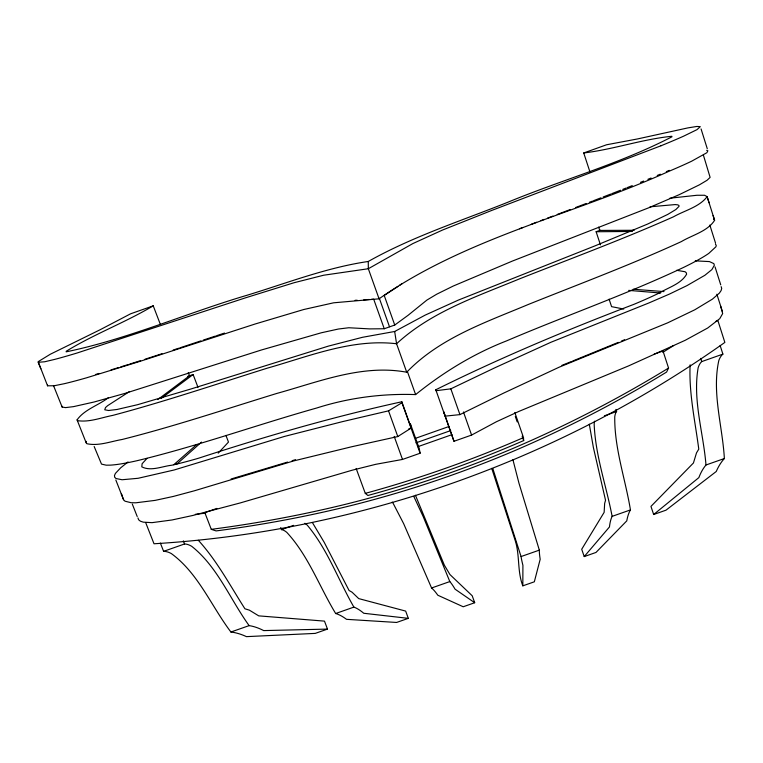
<?xml version="1.0" encoding="UTF-8"?>
<svg xmlns="http://www.w3.org/2000/svg" width="763" height="763" viewBox="0 0 763 763"><rect width="100%" height="100%" fill="white"/><g stroke="black" fill="none" stroke-linecap="round" stroke-linejoin="round"><path stroke-width="1.14" d="M513.051 459.507A84.426 5.093 70 0 0 513.337 461.329L518.926 483.065L539.336 550.133A341.643 19.027 69.4 0 0 540.185 559.279L534.329 581.807L522.827 585.841L522.913 565.335A341.299 10.091 69.9 0 1 521.062 556.551L492.812 468.558M690.124 364.819C688.798 393.174 695.141 421.176 698.774 449.14L696.514 452.86L693.443 462.979L650.953 506.403L653.662 514.51L665.985 510.18L716.247 471.496A349.559 101.889 64.4 0 1 724.373 458.525C722.513 426.059 711.736 392.907 718.813 360.527A86.486 27.354 68 0 1 722.895 354.127L720.167 345.591M713.109 215.576L714.607 220.307C707.501 231.427 692.375 235.004 681.426 241.556C631.325 264.589 579.613 283.884 528.463 304.408C485.735 322.329 439.622 337.999 406.717 372.22C362.349 363.97 318.905 381.824 276.864 393.422C225.428 409.206 174.355 426.345 122.156 439.478C110.664 441.443 98.618 446.288 86.915 443.723L86.162 442.769L86.457 441.348M86.162 442.769L77.073 419.879C84.302 409.559 98.265 405.42 108.165 397.866M669.895 198.199L696.953 195.271L704.583 195.261L707.148 196.673C699.251 207.078 684.592 210.483 673.5 216.797C623.009 239.267 571.144 258.485 519.746 278.772C476.932 296.454 431.248 311.743 396.569 343.751C352.105 338.514 309.377 356.235 267.431 368.119C215.977 384.256 164.846 401.567 112.705 415.406C101.269 417.609 89.519 422.416 77.769 420.69L77.073 419.879M654.149 354.108L662.999 350.98L668.56 368.052L666.595 372.058C618.078 401.796 567.424 428.005 515.13 450.456A1396.986 1242.584 72.5 0 1 350.303 505.764C306.106 516.723 261.28 525.058 216.12 530.914L211.275 529.341L204.837 512.66L216.892 508.406M589.303 424.19L593.385 447.519L605.545 500.309L604.658 503.399L604.143 512.345L581.711 549.255L584.22 556.58L609.456 526.956A343.693 51.274 67.5 0 1 612.126 516.36C606.27 485.649 595.378 455.521 594.167 424.094A84.97 13.715 69.2 0 1 594.577 421.186M218.199 453.165L228.48 442.082L225.943 435.406M147.068 458.344L142.109 463.742L141.804 466.851C150.95 471.582 162.223 466.25 171.809 465.22A113.534 13.848 -20.3 0 0 198.657 458.191C265.514 436.379 333.088 416.798 401.824 401.767L410.895 427.07M201.518 442.092L176.511 464.362M196.701 444.552L173.735 464.753M653.662 514.51L698.86 477.609A348.1 92.8 65 0 1 705.985 464.991C703.419 432.764 692.527 400.174 698.145 367.795A86.143 24.883 68.2 0 1 701.722 361.595L722.895 354.127M198.008 387.366L193.115 374.528L161.317 398.315M128.031 461.93L120.659 467.843L115.413 473.403L114.479 475.521L114.679 477.237L116.014 478.525L122.07 479.746L138.103 478.287L174.174 469.979L284.389 436.446L342.291 421.681L388.529 410.847L401.958 402.75L401.824 401.767M94.164 446.508L101.508 464.104L106.162 465.172L110.053 465.144A147.288 16.471 -20.3 0 0 137.092 460.69C197.817 446.078 256.702 424.896 316.788 407.986C348.729 397.8 382.101 393.431 415.616 394.585C443.179 372.373 473.48 353.765 506.518 340.908C565.23 315.825 625.65 294.747 683.419 267.489A147.784 16.576 -18.9 0 0 708.827 253.364L715.942 246.764L716.238 245.324L715.446 244.15M53.467 385.506L62.127 407.051L65.58 407.614L73.534 406.631L94.135 401.996L124.96 393.393L261.404 349.988L321.309 332.782L338.4 329.025L348.796 327.747L369.635 328.891L384.256 328.748L394.748 325.028L408.138 315.262L426.889 300.088L436.713 294.203L453.279 286.03L512.421 261.051L648.684 207.813L679.28 194.641L699.461 184.808L707.063 180.268L710.115 177.388L703.362 155.003M157.836 399.554L189.51 375.758L188.28 372.535M399.621 285.305L402.149 283.559M397.933 286.468L384.209 295.443L394.748 325.028M115.833 480.022L123.568 499.736L124.979 501.186L131.15 502.731L135.852 502.798L155.156 500.375L173.392 496.417L194.346 490.8L293.555 460.957L351.495 446.803L397.79 436.55L411.066 428.148L410.351 423.684L419.259 448.539L420.089 453.241L402.502 459.44L375.711 464.324L352.325 470.17L240.259 502.931L192.82 515.464L171.999 519.975L152.028 522.655L143.301 522.159L140.43 521.205L138.628 519.775L137.941 517.896M662.818 352.363L673.653 345.525M129.376 391.629L107.659 405.649L105.523 407.547L104.75 409.779L108.527 410.504L117.159 409.454L137.578 404.695L190.559 389.101L328.471 346.087L362.473 337.303L394.671 331.485L425.239 315.081L458.344 300.097L595.274 245.762L647.806 223.969L667.711 214.441L675.846 209.539L679.051 206.334L678.908 205.438L677.687 204.846L675.188 204.579L650.095 206.802M160.325 324.313L153.239 305.829L130.578 313.812L100.029 329.788L50.253 354.27L38.15 361.681L47.573 385.82L54.23 385.744L64.168 383.732A167.879 10.177 -20 0 0 86.782 377.742L138.723 361.767L255.147 323.998L303.798 309.501L333.631 302.806L379.068 298.819C466.279 237.617 573.099 214.689 669.132 171.227A168.461 10.253 -19.2 0 0 691.698 161.174L706.853 152.734L707.873 150.788L706.681 150.321M668.56 368.052C619.318 398.248 567.891 424.867 514.806 447.652A1425.17 1264.291 72.5 0 1 347.489 503.809C302.625 514.93 257.121 523.389 211.275 529.341M676.638 270.293L685.088 271.742L686.328 272.83L686.595 274.232C681.092 283.865 668.903 287.222 659.881 292.706A113.916 13.934 -18.9 0 1 633.767 304.399C566.575 329.988 500.251 357.818 435.797 389.759L453.985 441.281L471.591 435.072L496.417 421.739L518.821 411.438L628.502 365.935L685.279 340.26L707.711 328.004L719.738 318.676L722.675 313.574L720.634 306.116M153.239 305.829C125.132 322.596 94.049 334.108 66.257 351.238L66.162 351.838C127.812 339.106 186.725 313.049 247.145 295.224C287.184 283.016 326.659 267.565 368.271 261.471C412.287 236.664 460.699 221.079 507.452 202.395C561.854 179.887 619.613 163.931 671.936 136.806L671.831 136.281C642.188 139.248 613.423 149.443 583.724 152.962L589.913 171.847M453.985 441.281L443.808 411.877L445.077 416.15L459.927 414.614L503.752 393.05L559.279 367.137L667.673 322.835L694.778 309.797L712.432 299.134L719.356 293.126L721.111 290.589L721.712 288.414L721.14 286.621M435.797 389.759L436.074 390.704L450.847 388.834L494.987 367.728L550.857 342.291L649.017 302.901L669.523 294.041L687.015 285.6L704.84 275.309L711.889 269.597L714.359 265.219L713.834 263.607L709.428 261.585L695.246 260.851M666.309 171.637L669.285 170.359M621.473 341.061L624.639 339.716M657.229 175.471L660.291 174.193M618.307 342.377L572.66 361.023M640.472 182.338L643.648 181.05M647.882 179.324L651.068 178.027M661.006 145.762L491.315 210.598L442.569 230.025L412.907 243.55L368.329 268.729L323.636 275.224L294.003 282.739L245.419 297.856L77.034 353.021A168.327 7.849 -19.9 0 1 54.516 359.44L44.683 361.767L38.188 362.301L40.849 368.787M561.902 365.363L571.582 361.462M627.138 187.65L632.269 185.609M611.745 193.678L620.538 190.235M622.742 189.377L626.041 188.079M593.557 200.688L601.044 197.798M603.18 196.978L610.677 194.088M519.498 228.776L522.712 227.555M531.277 224.293L536.627 222.262M575.645 207.507L586.175 203.492M589.341 202.29L592.498 201.089M540.938 220.621L544.191 219.391M547.443 218.161L552.87 216.11M557.209 214.47L570.219 209.548M600.443 244.847L596.122 231.742L600.405 230.178M583.724 152.962L606.585 144.77L637.525 138.942L687.988 127.879L696.819 126.458L700.3 126.639L697.01 129.634L683.772 136.1A168.919 7.907 -19.3 0 1 661.006 145.762M408.844 428.777L411.047 428.005M715.732 321.414L717.916 320.641L724.85 342.415C558.011 460.728 358.219 531.43 154.012 543.771L145.685 522.626M415.778 438.22L448.825 426.565M415.978 442.855L450.723 430.59M417.8 446.708L451.954 434.662M160.354 543.056L163.616 551.353L184.56 543.971A85.694 27.401 73 0 1 191.761 546.346C217.646 566.899 230.14 599.346 249.129 625.622A346.221 102.166 76.7 0 1 263.674 630.591L327.489 629.094L324.485 621.12L258.724 615.865L249.367 610.152L244.933 608.798C230.092 585.545 217.007 560.795 198.323 540.28M280.698 527.548L281.48 529.627L293.612 525.354M604.401 415.816L616.599 411.515L615.894 409.397M163.616 551.353A85.99 29.824 73.3 0 1 171.322 553.566C198.266 573.213 211.246 606.013 230.912 632.022L249.129 625.622M705.985 464.991L724.373 458.525M281.48 529.627A84.893 18.789 72.4 0 1 286.831 532.412C308.414 555.722 319.354 586.642 335.672 613.519L353.889 607.11A342.635 61.269 74.2 0 1 363.751 613.271L408.319 618.345L405.658 611.087L358.724 598.602L352.058 592.212L349.063 590.486L324.199 542.321L312.353 522.493M612.126 516.36L630.448 509.922C625.355 478.964 614.387 448.463 614.749 416.856A85.189 16.137 68.9 0 1 616.599 411.515M431.581 587.987L449.817 581.578A341.013 20.382 71.7 0 1 455.063 589.17L474.7 602.732L463.217 606.766L437.819 595.226A341.204 29.28 72.3 0 0 431.581 587.987L403.646 523.647L393.298 503.618A84.321 7.83 71.3 0 0 392.211 502.083M521.062 556.551L539.336 550.133M327.489 629.094L315.253 633.395L246.439 636.638A347.508 111.064 77.3 0 0 230.912 632.022M408.319 618.345L396.607 622.455L346.526 619.327A343.379 70.158 74.7 0 0 335.672 613.509M584.22 556.58L595.979 552.45L626.776 520.871A344.599 60.267 66.9 0 1 630.438 509.922M187.526 376.445L193.115 374.528M179.858 347.852L201.012 340.842M203.244 340.107L215.49 336.054M173.172 350.045L178.742 348.214M216.606 335.682L224.522 333.078M145.037 359.211L162.014 353.708M129.662 364.104L140.611 360.622M115.27 368.586L118.599 367.556M120.812 366.869L128.566 364.456M287.584 462.073L231.113 478.983M292.115 460.699L295.5 459.669M111.045 369.864L114.221 368.911M95.718 374.423L99.114 373.431M195.299 514.329L205.638 513.146M363.732 299.859L369.254 299.478M371.467 299.325L373.679 299.172L384.256 328.748M634.196 230.292L599.747 230.416L598.659 227.126M355.062 300.307L357.189 300.231M632.489 231.447L596.122 231.742M664.001 291.59L633.204 289.234M660.663 293.03L628.702 290.379M623.772 309.063L611.583 306.65L609.103 299.153M356.149 468.453L365.286 493.356L367.89 495.483A1455.384 1287.439 72.5 0 0 523.676 440.575L523.494 437.59L514.815 412.478M713.853 219.248L714.607 220.307L707.702 198.428M413.784 496.398L423.255 516.742L449.817 581.578M353.889 607.11C338.286 579.947 327.594 549.37 307.279 525.192A84.722 16.395 72.1 0 0 304.876 523.284M415.425 495.254L444.352 565.164L449.941 574.539L472.211 595.779L474.7 602.732M132.323 504.133L137.206 516.513M183.349 540.853L184.56 543.971M123.568 499.736L121.317 493.814L121.775 495.044M388.529 410.847L397.79 436.55M394.194 436.417L402.502 459.44M401.958 402.75L420.089 453.241M407.347 371.4L415.616 394.585M406.717 372.22L396.569 343.751L394.671 331.485M379.325 298.276L389.483 326.736M379.068 298.819L368.329 268.729L368.271 261.471M450.847 388.834L459.927 414.614M463.465 411.972L471.591 435.072M522.827 585.841C517.123 571.344 519.985 555.082 515.13 540.28L491.734 468.368M515.321 416.426L517.219 421.91M522.159 436.178L523.676 440.575M722.427 311.533L716.867 294.241M700.692 358.391L701.722 361.595M715.045 266.888L720.739 284.857M709.828 225.047L715.56 243.159M701.073 128.957L707.282 148.737M707.148 196.673L709.056 202.72M61.927 406.116L62.127 407.051M47.468 385.029L47.573 385.82M523.494 437.59A1485.981 1310.777 72.5 0 1 365.286 493.365"/></g></svg>
